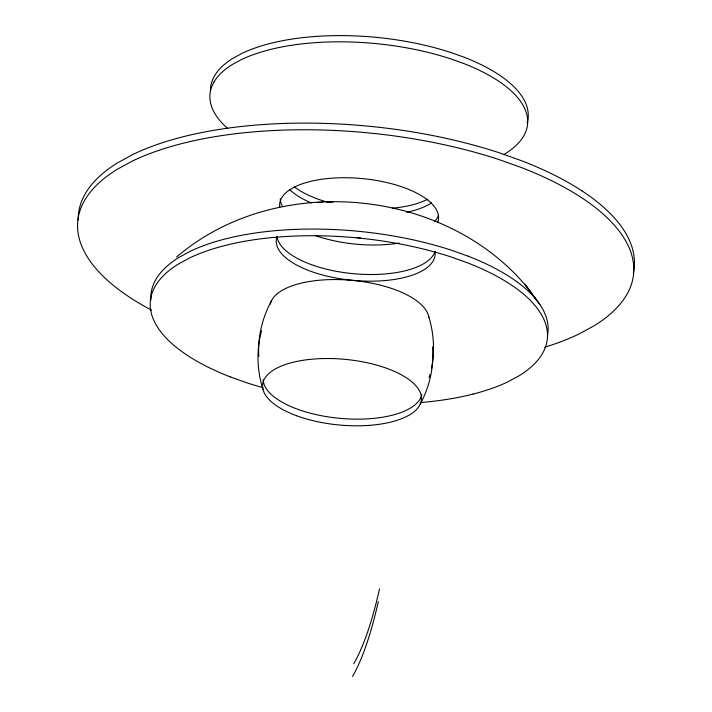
<?xml version="1.0" encoding="UTF-8"?>
<svg xmlns="http://www.w3.org/2000/svg" width="712" height="712" viewBox="0 0 712 712"><rect width="100%" height="100%" fill="white"/><g stroke="black" fill="none" stroke-linecap="round" stroke-linejoin="round"><path stroke-width="1.07" d="M431.481 368.558C434.916 351.149 433.946 332.905 428.526 315.995M261.571 330.751C256.222 349.85 257.005 370.489 262.968 389.348M429.14 377.609L429.923 374.592M271.299 301.14C262.247 317.944 257.584 337.265 258.821 356.365M420.196 404.211C429.585 386.803 434.213 366.68 432.531 346.913M176.576 257.05C276.995 170.889 449.014 187.496 530.716 291.68M503.535 154.691L505.271 153.685A160.271 66.207 5.4 0 0 523.462 136.393A159.355 65.824 5.4 0 0 492.757 77.466A160.236 66.198 5.4 0 0 463.663 63.493L450.18 58.687A160.245 66.198 5.4 0 0 405.217 47.597A159.355 65.833 5.4 0 0 269.385 49.742A160.236 66.198 5.4 0 0 241.279 59.648L232.272 64.552A160.245 66.198 5.4 0 0 214.072 81.836M317.178 202.475L322.652 202.35M329.149 202.172L333.091 202.083M468.096 256.151L451.239 250.143A200.312 82.752 5.4 0 0 395.044 236.286A197.847 81.729 5.4 0 0 366.573 232.157A199.654 82.476 5.4 0 0 249.645 233.883A197.856 81.738 5.4 0 0 233.305 237.025A200.303 82.743 5.4 0 0 190.113 251.354L178.854 257.486A200.303 82.752 5.4 0 0 156.115 279.095A197.847 81.729 5.4 0 0 151.549 290.585A199.654 82.476 5.4 0 0 150.908 300.268M230.234 376.879L247.091 382.887A200.339 82.761 5.4 0 0 262.977 387.675M536.901 300.446L524.842 284.275L539.803 304.38M427.841 199.155A79.753 32.948 5.4 0 1 392.374 208.198M328.988 202.573A79.753 32.948 5.4 0 1 294.457 186.945M527.165 123.007A159.355 65.824 5.4 0 0 493.345 71.245A160.236 66.198 5.4 0 0 464.251 57.271L450.767 52.466A160.245 66.198 5.4 0 0 405.804 41.376A159.355 65.833 5.4 0 0 269.982 43.521A160.236 66.198 5.4 0 0 241.866 53.427L232.86 58.34A160.245 66.198 5.4 0 0 214.668 75.623A159.355 65.824 5.4 0 0 210.449 90.994M431.525 202.84A79.753 32.948 5.4 0 1 406.748 212.247M311.295 202.956A79.753 32.948 5.4 0 1 289.775 189.632M227.769 128.578A159.355 65.824 5.4 0 1 214.107 81.844M270.311 304.149A79.753 32.948 5.4 0 1 350.704 280.225A79.753 32.948 5.4 0 1 428.82 317.579M421.815 394.546A79.753 32.948 5.4 0 1 339.544 418.309A79.753 32.948 5.4 0 1 263.182 379.549M435.023 251.915A79.753 32.948 5.4 0 1 352.591 280.332A79.753 32.948 5.4 0 1 276.932 236.971M473.079 394.065A199.209 82.289 5.4 0 1 420.205 402.583M473.097 394.083A200.348 82.761 5.4 0 0 508.217 381.685L519.475 375.544A200.339 82.761 5.4 0 0 542.215 353.944A197.829 81.729 5.4 0 0 546.78 342.445A199.654 82.476 5.4 0 0 520.632 291.742A197.847 81.729 5.4 0 0 510.006 284.106A200.303 82.743 5.4 0 0 467.464 262.808L450.607 256.801A200.312 82.752 5.4 0 0 394.412 242.934A197.847 81.729 5.4 0 0 365.941 238.814A199.654 82.476 5.4 0 0 249.022 240.54A197.856 81.738 5.4 0 0 232.673 243.682A200.303 82.743 5.4 0 0 189.481 258.002L178.222 264.134A200.303 82.752 5.4 0 0 155.483 285.743A197.847 81.729 5.4 0 0 150.926 297.233M150.908 297.233A199.654 82.476 5.4 0 0 177.065 347.945A197.829 81.72 5.4 0 0 187.692 355.573A200.339 82.761 5.4 0 0 230.234 376.879M435.077 251.434A79.753 32.948 5.4 0 1 353.214 273.675A79.753 32.948 5.4 0 1 276.977 236.491M547.421 335.797A199.654 82.476 5.4 0 0 521.255 285.094A197.847 81.729 5.4 0 0 510.637 277.457A200.303 82.743 5.4 0 0 468.096 256.151M279.763 206.987A79.753 32.948 5.4 0 1 362.203 178.57A79.753 32.948 5.4 0 1 437.862 221.93M399.032 243.086A79.753 32.948 5.4 0 1 314.971 235.414M544.68 347.233A280.483 115.869 5.4 0 0 578.794 334.106L594.564 325.517A280.475 115.869 5.4 0 0 626.4 295.266A276.959 114.418 5.4 0 0 632.781 279.175A280.074 115.7 5.4 0 0 630.716 251.817A277.618 114.685 5.4 0 0 622.137 235.191A280.11 115.709 5.4 0 0 596.158 208.189A276.995 114.427 5.4 0 0 581.303 197.5A280.421 115.842 5.4 0 0 521.754 167.676L498.151 159.266A280.43 115.851 5.4 0 0 419.475 139.864A276.995 114.427 5.4 0 0 379.612 134.087A280.083 115.709 5.4 0 0 314.268 129.833A277.609 114.676 5.4 0 0 275.936 130.403A280.101 115.709 5.4 0 0 215.932 136.517A276.995 114.427 5.4 0 0 193.041 140.905A280.421 115.842 5.4 0 0 132.574 160.957L116.812 169.545A280.43 115.851 5.4 0 0 84.977 199.787A276.986 114.427 5.4 0 0 78.587 215.878A280.092 115.709 5.4 0 0 80.661 243.237A277.618 114.685 5.4 0 0 89.231 259.862A280.092 115.709 5.4 0 0 115.21 286.865A276.959 114.41 5.4 0 0 130.065 297.554A280.466 115.86 5.4 0 0 151.656 310.209M438.494 215.273A79.753 32.948 5.4 0 1 434.818 221.423M360.379 237.835A79.753 32.948 5.4 0 1 356.632 237.523M282.62 206.658A79.753 32.948 5.4 0 1 280.279 198.764M633.413 272.527A280.074 115.7 5.4 0 0 631.339 245.168A277.618 114.685 5.4 0 0 622.769 228.543A280.11 115.709 5.4 0 0 596.789 201.54A276.995 114.427 5.4 0 0 581.935 190.852M581.927 190.852A280.421 115.842 5.4 0 0 522.377 161.028L498.774 152.617A280.43 115.851 5.4 0 0 420.107 133.206A276.995 114.427 5.4 0 0 380.244 127.43A280.083 115.709 5.4 0 0 314.9 123.176A277.609 114.676 5.4 0 0 276.559 123.746A280.101 115.709 5.4 0 0 216.564 129.86A276.995 114.427 5.4 0 0 193.673 134.248A280.421 115.842 5.4 0 0 133.206 154.299L117.435 162.888A280.43 115.851 5.4 0 0 85.6 193.139A276.986 114.427 5.4 0 0 79.219 209.23A280.092 115.709 5.4 0 0 78.204 220.044M379.523 588.922A366.6 77.937 89.7 0 1 353.748 663.744M378.33 601.578A366.6 77.937 89.7 0 1 352.547 676.4M296.512 415.71A79.753 32.948 5.4 0 0 421.184 401.203A79.753 32.948 5.4 0 0 308.349 359.569A79.753 32.948 5.4 0 0 296.512 415.71"/></g></svg>
